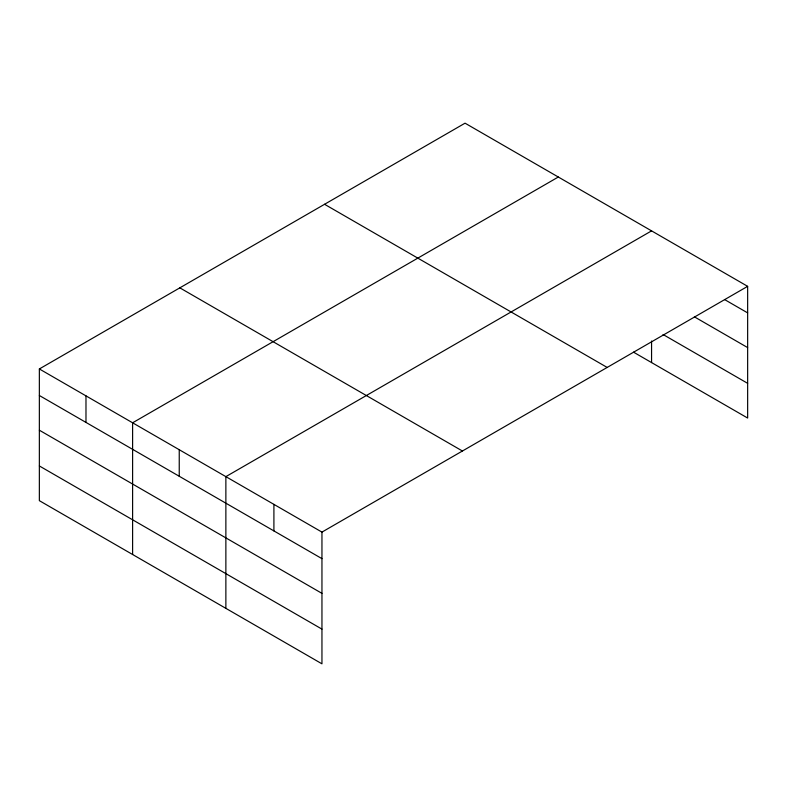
<?xml version="1.0" encoding="UTF-8"?>
<svg xmlns="http://www.w3.org/2000/svg" width="787" height="787" viewBox="0 0 787 787"><rect width="100%" height="100%" fill="white"/><g stroke="black" fill="none" stroke-linecap="round" stroke-linejoin="round"><path stroke-width="1.18" d="M633.545 352.173L747.65 418.045L747.65 286.34L465.048 123.175L39.35 368.955L39.35 500.66L321.952 663.825L321.952 532.11L39.35 368.955M558.308 177.026L132.61 422.796L132.61 554.501M651.567 230.866L225.869 476.637L225.869 608.351M321.952 532.11L747.65 286.34M724.67 299.611L747.65 312.882M694.39 316.836L747.65 347.588M663.057 334.505L747.65 383.338M324.569 204.286L607.171 367.44M179.83 287.845L462.431 451.01M39.35 395.497L321.952 558.652M39.35 430.204L321.952 593.359M39.35 465.953L321.952 629.118M651.567 341.027L651.567 362.571M273.906 504.378L273.906 530.92M179.239 449.721L179.239 476.263M85.98 395.871L85.98 422.412"/></g></svg>
